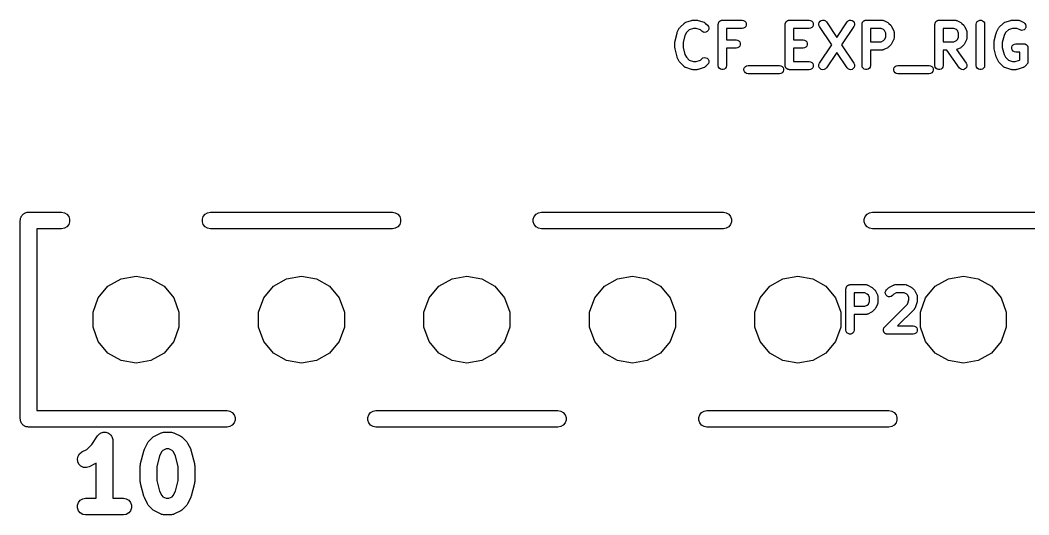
# Model space of a CAD drawing. Extents: x 128.6 to 150.7, y -110.4 to -83.5.
# Drawn here: x 128.6 to 140.79, y -110.36 to -104.38 of the extents above; entities that cross this region are included whole.
import ezdxf

# ---------------------------------------------------------------- set-up
doc = ezdxf.new("R2010")
doc.units = 0
doc.header["$MEASUREMENT"] = 0
doc.layers.add('BLACK', color=7, linetype='CONTINUOUS')

msp = doc.modelspace()

# ---------------------------------------------------------------- linework, layer by layer
at = {"layer": 'Black'}
for p, q in [((136.544, -104.524), (136.568, -104.476)), ((136.568, -104.476), (136.573, -104.47)), ((136.573, -104.47), (136.578, -104.463)), ((136.578, -104.463), (136.625, -104.416)), ((136.625, -104.416), (136.628, -104.414)), ((136.628, -104.414), (136.629, -104.412)), ((136.629, -104.412), (136.635, -104.409)), ((136.635, -104.409), (136.639, -104.406)), ((136.639, -104.406), (136.642, -104.405)), ((136.642, -104.405), (136.645, -104.403)), ((136.645, -104.403), (136.716, -104.38)), ((136.74, -104.477), (136.688, -104.495)), ((136.716, -104.38), (136.724, -104.379)), ((136.724, -104.379), (136.732, -104.377)), ((136.732, -104.377), (136.78, -104.377)), ((136.771, -104.477), (136.74, -104.477)), ((136.824, -104.495), (136.771, -104.477)), ((136.78, -104.377), (136.787, -104.379)), ((136.787, -104.379), (136.795, -104.38)), ((136.795, -104.38), (136.867, -104.403)), ((136.867, -104.403), (136.869, -104.405)), ((136.869, -104.405), (136.872, -104.406)), ((136.872, -104.406), (136.877, -104.409)), ((136.877, -104.409), (136.882, -104.412)), ((136.882, -104.412), (136.884, -104.414)), ((136.884, -104.414), (136.886, -104.416)), ((136.886, -104.416), (136.91, -104.439)), ((136.91, -104.439), (136.92, -104.454)), ((136.92, -104.454), (136.925, -104.47)), ((136.925, -104.47), (136.923, -104.488)), ((137.039, -104.427), (137.04, -104.423)), ((137.039, -104.927), (137.039, -104.427)), ((137.04, -104.418), (137.041, -104.414)), ((137.04, -104.423), (137.04, -104.418)), ((137.041, -104.414), (137.042, -104.41)), ((137.042, -104.41), (137.044, -104.406)), ((137.044, -104.406), (137.046, -104.402)), ((137.046, -104.402), (137.049, -104.399)), ((137.049, -104.399), (137.051, -104.395)), ((137.051, -104.395), (137.054, -104.392)), ((137.054, -104.392), (137.057, -104.389)), ((137.057, -104.389), (137.061, -104.387)), ((137.061, -104.387), (137.064, -104.384)), ((137.064, -104.384), (137.068, -104.382)), ((137.068, -104.382), (137.072, -104.38)), ((137.072, -104.38), (137.076, -104.379)), ((137.076, -104.379), (137.08, -104.378)), ((137.08, -104.378), (137.085, -104.378)), ((137.085, -104.378), (137.089, -104.377)), ((137.089, -104.377), (137.327, -104.377)), ((137.327, -104.477), (137.139, -104.477)), ((137.139, -104.477), (137.139, -104.615)), ((137.327, -104.377), (137.344, -104.38)), ((137.344, -104.474), (137.327, -104.477)), ((137.344, -104.38), (137.359, -104.389)), ((137.359, -104.465), (137.344, -104.474)), ((137.359, -104.389), (137.37, -104.402)), ((137.37, -104.452), (137.359, -104.465)), ((137.37, -104.402), (137.376, -104.418)), ((137.376, -104.436), (137.37, -104.452)), ((137.376, -104.418), (137.376, -104.436)), ((137.849, -104.418), (137.851, -104.414)), ((137.849, -104.423), (137.849, -104.418)), ((137.849, -104.427), (137.849, -104.423)), ((137.849, -104.927), (137.849, -104.427)), ((137.851, -104.414), (137.852, -104.41)), ((137.852, -104.41), (137.854, -104.406)), ((137.854, -104.406), (137.855, -104.402)), ((137.855, -104.402), (137.858, -104.399)), ((137.858, -104.399), (137.86, -104.395)), ((137.86, -104.395), (137.864, -104.392)), ((137.864, -104.392), (137.866, -104.389)), ((137.866, -104.389), (137.87, -104.387)), ((137.87, -104.387), (137.874, -104.384)), ((137.874, -104.384), (137.878, -104.382)), ((137.878, -104.382), (137.882, -104.38)), ((137.882, -104.38), (137.886, -104.379)), ((137.886, -104.379), (137.89, -104.378)), ((137.89, -104.378), (137.894, -104.378)), ((137.894, -104.378), (137.899, -104.377)), ((137.899, -104.377), (138.137, -104.377)), ((138.137, -104.477), (137.949, -104.477)), ((137.949, -104.477), (137.949, -104.615)), ((138.137, -104.377), (138.154, -104.38)), ((138.154, -104.474), (138.137, -104.477)), ((138.154, -104.38), (138.169, -104.389)), ((138.169, -104.465), (138.154, -104.474)), ((138.169, -104.389), (138.18, -104.402)), ((138.18, -104.452), (138.169, -104.465)), ((138.18, -104.402), (138.186, -104.418)), ((138.186, -104.436), (138.18, -104.452)), ((138.186, -104.418), (138.186, -104.436)), ((138.254, -104.422), (138.259, -104.405)), ((138.255, -104.439), (138.254, -104.422)), ((138.262, -104.455), (138.255, -104.439)), ((138.259, -104.405), (138.269, -104.391)), ((138.41, -104.677), (138.262, -104.455)), ((138.269, -104.391), (138.283, -104.381)), ((138.283, -104.381), (138.3, -104.377)), ((138.3, -104.377), (138.317, -104.379)), ((138.317, -104.379), (138.333, -104.387)), ((138.333, -104.387), (138.345, -104.399)), ((138.345, -104.399), (138.47, -104.587)), ((138.47, -104.587), (138.595, -104.399)), ((138.678, -104.455), (138.53, -104.677)), ((138.595, -104.399), (138.607, -104.387)), ((138.607, -104.387), (138.623, -104.379)), ((138.623, -104.379), (138.64, -104.377)), ((138.64, -104.377), (138.657, -104.381)), ((138.657, -104.381), (138.671, -104.391)), ((138.671, -104.391), (138.682, -104.405)), ((138.685, -104.439), (138.678, -104.455)), ((138.682, -104.405), (138.686, -104.422)), ((138.686, -104.422), (138.685, -104.439)), ((138.777, -104.427), (138.778, -104.423)), ((138.777, -104.927), (138.777, -104.427)), ((138.778, -104.418), (138.779, -104.414)), ((138.778, -104.423), (138.778, -104.418)), ((138.779, -104.414), (138.78, -104.41)), ((138.78, -104.41), (138.782, -104.406)), ((138.782, -104.406), (138.784, -104.402)), ((138.784, -104.402), (138.787, -104.399)), ((138.787, -104.399), (138.789, -104.395)), ((138.789, -104.395), (138.792, -104.392)), ((138.792, -104.392), (138.795, -104.389)), ((138.795, -104.389), (138.799, -104.387)), ((138.799, -104.387), (138.802, -104.384)), ((138.802, -104.384), (138.806, -104.382)), ((138.806, -104.382), (138.81, -104.38)), ((138.81, -104.38), (138.814, -104.379)), ((138.814, -104.379), (138.819, -104.378)), ((138.819, -104.378), (138.823, -104.378)), ((138.823, -104.378), (138.827, -104.377)), ((138.827, -104.377), (139.018, -104.377)), ((138.877, -104.477), (138.877, -104.639)), ((139.006, -104.477), (138.877, -104.477)), ((139.036, -104.492), (139.006, -104.477)), ((139.018, -104.377), (139.021, -104.378)), ((139.021, -104.378), (139.023, -104.377)), ((139.023, -104.377), (139.029, -104.379)), ((139.029, -104.379), (139.035, -104.38)), ((139.035, -104.38), (139.037, -104.382)), ((139.037, -104.382), (139.04, -104.382)), ((139.04, -104.382), (139.088, -104.406)), ((139.088, -104.406), (139.094, -104.411)), ((139.094, -104.411), (139.101, -104.416)), ((139.101, -104.416), (139.124, -104.439)), ((139.124, -104.439), (139.129, -104.446)), ((139.129, -104.446), (139.134, -104.452)), ((139.134, -104.452), (139.158, -104.5)), ((139.658, -104.427), (139.659, -104.423)), ((139.658, -104.927), (139.658, -104.427)), ((139.659, -104.418), (139.66, -104.414)), ((139.659, -104.423), (139.659, -104.418)), ((139.66, -104.414), (139.661, -104.41)), ((139.661, -104.41), (139.663, -104.406)), ((139.663, -104.406), (139.665, -104.402)), ((139.665, -104.402), (139.668, -104.399)), ((139.668, -104.399), (139.67, -104.395)), ((139.67, -104.395), (139.673, -104.392)), ((139.673, -104.392), (139.676, -104.389)), ((139.676, -104.389), (139.68, -104.387)), ((139.68, -104.387), (139.683, -104.384)), ((139.683, -104.384), (139.687, -104.382)), ((139.687, -104.382), (139.691, -104.38)), ((139.691, -104.38), (139.695, -104.379)), ((139.695, -104.379), (139.699, -104.378)), ((139.699, -104.378), (139.704, -104.378)), ((139.704, -104.378), (139.708, -104.377)), ((139.708, -104.377), (139.899, -104.377)), ((139.758, -104.477), (139.758, -104.639)), ((139.887, -104.477), (139.758, -104.477)), ((139.917, -104.492), (139.887, -104.477)), ((139.899, -104.377), (139.901, -104.378)), ((139.901, -104.378), (139.904, -104.377)), ((139.904, -104.377), (139.91, -104.379)), ((139.91, -104.379), (139.916, -104.38)), ((139.916, -104.38), (139.918, -104.382)), ((139.918, -104.382), (139.921, -104.382)), ((139.921, -104.382), (139.969, -104.406)), ((139.969, -104.406), (139.975, -104.411)), ((139.975, -104.411), (139.982, -104.416)), ((139.982, -104.416), (140.005, -104.439)), ((140.005, -104.439), (140.01, -104.446)), ((140.01, -104.446), (140.015, -104.452)), ((140.015, -104.452), (140.039, -104.5)), ((140.158, -104.427), (140.161, -104.41)), ((140.158, -104.927), (140.158, -104.427)), ((140.161, -104.41), (140.17, -104.395)), ((140.17, -104.395), (140.183, -104.384)), ((140.183, -104.384), (140.199, -104.378)), ((140.199, -104.378), (140.217, -104.378)), ((140.217, -104.378), (140.233, -104.384)), ((140.233, -104.384), (140.246, -104.395)), ((140.246, -104.395), (140.255, -104.41)), ((140.255, -104.41), (140.258, -104.427)), ((140.258, -104.427), (140.258, -104.927)), ((140.402, -104.524), (140.425, -104.476)), ((140.425, -104.476), (140.43, -104.47)), ((140.43, -104.47), (140.435, -104.463)), ((140.435, -104.463), (140.482, -104.416)), ((140.482, -104.416), (140.485, -104.414)), ((140.485, -104.414), (140.487, -104.412)), ((140.487, -104.412), (140.492, -104.409)), ((140.492, -104.409), (140.497, -104.406)), ((140.497, -104.406), (140.499, -104.405)), ((140.499, -104.405), (140.502, -104.403)), ((140.502, -104.403), (140.573, -104.38)), ((140.597, -104.477), (140.545, -104.495)), ((140.573, -104.38), (140.581, -104.379)), ((140.581, -104.379), (140.589, -104.377)), ((140.589, -104.377), (140.661, -104.377)), ((140.649, -104.477), (140.597, -104.477)), ((140.686, -104.496), (140.649, -104.477)), ((140.661, -104.377), (140.663, -104.378)), ((140.663, -104.378), (140.666, -104.377)), ((140.666, -104.377), (140.672, -104.379)), ((140.672, -104.379), (140.678, -104.38)), ((140.678, -104.38), (140.68, -104.382)), ((140.68, -104.382), (140.683, -104.382)), ((140.683, -104.382), (140.731, -104.406)), ((140.731, -104.406), (140.744, -104.417)), ((140.748, -104.481), (140.736, -104.493)), ((140.744, -104.417), (140.754, -104.431)), ((140.756, -104.465), (140.748, -104.481)), ((140.754, -104.431), (140.758, -104.448)), ((140.758, -104.448), (140.756, -104.465)), ((136.517, -104.629), (136.541, -104.534)), ((136.541, -104.534), (136.543, -104.529)), ((136.543, -104.529), (136.544, -104.524)), ((136.636, -104.564), (136.615, -104.648)), ((136.654, -104.528), (136.636, -104.564)), ((136.688, -104.495), (136.654, -104.528)), ((136.839, -104.51), (136.824, -104.495)), ((136.854, -104.52), (136.839, -104.51)), ((136.87, -104.525), (136.854, -104.52)), ((136.888, -104.523), (136.87, -104.525)), ((136.903, -104.516), (136.888, -104.523)), ((136.916, -104.503), (136.903, -104.516)), ((136.923, -104.488), (136.916, -104.503)), ((139.048, -104.504), (139.036, -104.492)), ((139.063, -104.534), (139.048, -104.504)), ((139.048, -104.612), (139.063, -104.582)), ((139.063, -104.582), (139.063, -104.534)), ((139.158, -104.5), (139.158, -104.503)), ((139.158, -104.503), (139.16, -104.505)), ((139.16, -104.505), (139.161, -104.511)), ((139.161, -104.511), (139.163, -104.517)), ((139.163, -104.599), (139.161, -104.605)), ((139.163, -104.517), (139.162, -104.52)), ((139.162, -104.52), (139.163, -104.522)), ((139.163, -104.594), (139.162, -104.597)), ((139.162, -104.597), (139.163, -104.599)), ((139.163, -104.522), (139.163, -104.594)), ((139.929, -104.504), (139.917, -104.492)), ((139.944, -104.534), (139.929, -104.504)), ((139.929, -104.612), (139.944, -104.582)), ((139.944, -104.582), (139.944, -104.534)), ((140.039, -104.5), (140.039, -104.503)), ((140.039, -104.503), (140.041, -104.505)), ((140.041, -104.505), (140.042, -104.511)), ((140.042, -104.511), (140.044, -104.517)), ((140.044, -104.599), (140.042, -104.605)), ((140.044, -104.517), (140.043, -104.52)), ((140.043, -104.52), (140.044, -104.522)), ((140.044, -104.594), (140.043, -104.597)), ((140.043, -104.597), (140.044, -104.599)), ((140.044, -104.522), (140.044, -104.594)), ((140.374, -104.629), (140.398, -104.534)), ((140.398, -104.534), (140.4, -104.529)), ((140.4, -104.529), (140.402, -104.524)), ((140.493, -104.564), (140.472, -104.648)), ((140.511, -104.528), (140.493, -104.564)), ((140.545, -104.495), (140.511, -104.528)), ((140.702, -104.501), (140.686, -104.496)), ((140.72, -104.5), (140.702, -104.501)), ((140.736, -104.493), (140.72, -104.5)), ((136.515, -104.641), (136.516, -104.635)), ((136.515, -104.713), (136.515, -104.641)), ((136.516, -104.719), (136.515, -104.713)), ((136.516, -104.635), (136.517, -104.629)), ((136.517, -104.725), (136.516, -104.719)), ((136.615, -104.648), (136.615, -104.707)), ((136.615, -104.707), (136.636, -104.791)), ((137.139, -104.615), (137.256, -104.615)), ((137.256, -104.715), (137.139, -104.715)), ((137.139, -104.715), (137.139, -104.927)), ((137.256, -104.615), (137.273, -104.618)), ((137.273, -104.712), (137.256, -104.715)), ((137.273, -104.618), (137.288, -104.627)), ((137.288, -104.704), (137.273, -104.712)), ((137.288, -104.627), (137.299, -104.64)), ((137.299, -104.69), (137.288, -104.704)), ((137.299, -104.64), (137.305, -104.657)), ((137.305, -104.674), (137.299, -104.69)), ((137.305, -104.657), (137.305, -104.674)), ((137.949, -104.615), (138.065, -104.615)), ((138.065, -104.715), (137.949, -104.715)), ((137.949, -104.715), (137.949, -104.877)), ((138.065, -104.615), (138.082, -104.618)), ((138.082, -104.712), (138.065, -104.715)), ((138.082, -104.618), (138.097, -104.627)), ((138.097, -104.704), (138.082, -104.712)), ((138.097, -104.627), (138.109, -104.64)), ((138.109, -104.69), (138.097, -104.704)), ((138.109, -104.64), (138.115, -104.657)), ((138.115, -104.674), (138.109, -104.69)), ((138.115, -104.657), (138.115, -104.674)), ((138.262, -104.899), (138.41, -104.677)), ((138.53, -104.677), (138.678, -104.899)), ((138.877, -104.639), (139.006, -104.639)), ((139.006, -104.639), (139.036, -104.624)), ((139.036, -104.624), (139.048, -104.612)), ((139.088, -104.71), (139.04, -104.734)), ((139.094, -104.705), (139.088, -104.71)), ((139.101, -104.701), (139.094, -104.705)), ((139.124, -104.677), (139.101, -104.701)), ((139.129, -104.67), (139.124, -104.677)), ((139.134, -104.664), (139.129, -104.67)), ((139.158, -104.616), (139.134, -104.664)), ((139.16, -104.611), (139.158, -104.613)), ((139.158, -104.613), (139.158, -104.616)), ((139.161, -104.605), (139.16, -104.611)), ((139.758, -104.639), (139.887, -104.639)), ((139.887, -104.639), (139.917, -104.624)), ((139.917, -104.624), (139.929, -104.612)), ((139.969, -104.71), (139.921, -104.734)), ((139.975, -104.705), (139.969, -104.71)), ((139.982, -104.701), (139.975, -104.705)), ((140.005, -104.677), (139.982, -104.701)), ((140.01, -104.67), (140.005, -104.677)), ((140.015, -104.664), (140.01, -104.67)), ((140.039, -104.616), (140.015, -104.664)), ((140.041, -104.611), (140.039, -104.613)), ((140.039, -104.613), (140.039, -104.616)), ((140.042, -104.605), (140.041, -104.611)), ((140.372, -104.641), (140.373, -104.635)), ((140.372, -104.713), (140.372, -104.641)), ((140.373, -104.719), (140.372, -104.713)), ((140.373, -104.635), (140.374, -104.629)), ((140.374, -104.725), (140.373, -104.719)), ((140.472, -104.648), (140.472, -104.707)), ((140.472, -104.707), (140.493, -104.791)), ((140.587, -104.704), (140.593, -104.688)), ((140.587, -104.722), (140.587, -104.704)), ((140.593, -104.738), (140.587, -104.722)), ((140.593, -104.688), (140.605, -104.675)), ((140.605, -104.675), (140.62, -104.666)), ((140.62, -104.666), (140.637, -104.663)), ((140.637, -104.663), (140.732, -104.663)), ((140.732, -104.663), (140.736, -104.664)), ((140.736, -104.664), (140.741, -104.664)), ((140.741, -104.664), (140.745, -104.665)), ((140.745, -104.665), (140.749, -104.666)), ((140.749, -104.666), (140.753, -104.668)), ((140.753, -104.668), (140.757, -104.67)), ((140.757, -104.67), (140.76, -104.672)), ((140.76, -104.672), (140.764, -104.675)), ((140.764, -104.675), (140.767, -104.678)), ((140.767, -104.678), (140.77, -104.681)), ((140.77, -104.681), (140.772, -104.684)), ((140.772, -104.684), (140.775, -104.688)), ((140.775, -104.688), (140.777, -104.692)), ((140.777, -104.692), (140.779, -104.696)), ((140.779, -104.696), (140.78, -104.7)), ((140.78, -104.7), (140.781, -104.704)), ((140.781, -104.704), (140.781, -104.709)), ((140.781, -104.709), (140.782, -104.713)), ((140.782, -104.713), (140.782, -104.879)), ((136.541, -104.82), (136.517, -104.725)), ((136.543, -104.825), (136.541, -104.82)), ((136.544, -104.83), (136.543, -104.825)), ((136.568, -104.878), (136.544, -104.83)), ((136.636, -104.791), (136.654, -104.826)), ((136.654, -104.826), (136.688, -104.86)), ((136.824, -104.86), (136.839, -104.844)), ((136.839, -104.844), (136.854, -104.834)), ((136.854, -104.834), (136.87, -104.83)), ((136.87, -104.83), (136.888, -104.831)), ((136.888, -104.831), (136.903, -104.839)), ((136.903, -104.839), (136.916, -104.851)), ((138.47, -104.767), (138.345, -104.955)), ((138.595, -104.955), (138.47, -104.767)), ((139.018, -104.739), (138.877, -104.739)), ((138.877, -104.739), (138.877, -104.927)), ((139.021, -104.739), (139.018, -104.739)), ((139.023, -104.739), (139.021, -104.739)), ((139.029, -104.737), (139.023, -104.739)), ((139.035, -104.736), (139.029, -104.737)), ((139.037, -104.735), (139.035, -104.736)), ((139.04, -104.734), (139.037, -104.735)), ((139.801, -104.739), (139.758, -104.739)), ((139.758, -104.739), (139.758, -104.927)), ((139.953, -104.956), (139.801, -104.739)), ((139.921, -104.734), (139.92, -104.734)), ((139.92, -104.734), (140.035, -104.898)), ((140.398, -104.82), (140.374, -104.725)), ((140.4, -104.825), (140.398, -104.82)), ((140.402, -104.83), (140.4, -104.825)), ((140.425, -104.878), (140.402, -104.83)), ((140.493, -104.791), (140.511, -104.826)), ((140.511, -104.826), (140.545, -104.86)), ((140.605, -104.751), (140.593, -104.738)), ((140.62, -104.76), (140.605, -104.751)), ((140.637, -104.763), (140.62, -104.76)), ((140.682, -104.763), (140.637, -104.763)), ((140.682, -104.859), (140.682, -104.763)), ((136.573, -104.884), (136.568, -104.878)), ((136.578, -104.891), (136.573, -104.884)), ((136.625, -104.939), (136.578, -104.891)), ((136.628, -104.94), (136.625, -104.939)), ((136.629, -104.942), (136.628, -104.94)), ((136.635, -104.945), (136.629, -104.942)), ((136.639, -104.949), (136.635, -104.945)), ((136.642, -104.949), (136.639, -104.949)), ((136.645, -104.951), (136.642, -104.949)), ((136.716, -104.975), (136.645, -104.951)), ((136.688, -104.86), (136.74, -104.877)), ((136.74, -104.877), (136.771, -104.877)), ((136.771, -104.877), (136.824, -104.86)), ((136.867, -104.951), (136.795, -104.975)), ((136.869, -104.949), (136.867, -104.951)), ((136.872, -104.949), (136.869, -104.949)), ((136.877, -104.945), (136.872, -104.949)), ((136.882, -104.942), (136.877, -104.945)), ((136.884, -104.94), (136.882, -104.942)), ((136.886, -104.939), (136.884, -104.94)), ((136.91, -104.915), (136.886, -104.939)), ((136.92, -104.901), (136.91, -104.915)), ((136.916, -104.851), (136.923, -104.867)), ((136.925, -104.884), (136.92, -104.901)), ((136.923, -104.867), (136.925, -104.884)), ((137.042, -104.944), (137.039, -104.927)), ((137.051, -104.959), (137.042, -104.944)), ((137.064, -104.97), (137.051, -104.959)), ((137.127, -104.959), (137.114, -104.97)), ((137.136, -104.944), (137.127, -104.959)), ((137.139, -104.927), (137.136, -104.944)), ((137.349, -104.966), (137.355, -104.95)), ((137.349, -104.983), (137.349, -104.966)), ((137.355, -104.95), (137.366, -104.936)), ((137.366, -104.936), (137.382, -104.928)), ((137.382, -104.928), (137.399, -104.925)), ((137.399, -104.925), (137.78, -104.925)), ((137.78, -104.925), (137.797, -104.928)), ((137.797, -104.928), (137.812, -104.936)), ((137.812, -104.936), (137.823, -104.95)), ((137.823, -104.95), (137.829, -104.966)), ((137.829, -104.966), (137.829, -104.983)), ((137.849, -104.931), (137.849, -104.927)), ((137.849, -104.936), (137.849, -104.931)), ((137.851, -104.94), (137.849, -104.936)), ((137.852, -104.944), (137.851, -104.94)), ((137.854, -104.948), (137.852, -104.944)), ((137.855, -104.952), (137.854, -104.948)), ((137.858, -104.955), (137.855, -104.952)), ((137.86, -104.959), (137.858, -104.955)), ((137.864, -104.962), (137.86, -104.959)), ((137.866, -104.965), (137.864, -104.962)), ((137.87, -104.968), (137.866, -104.965)), ((137.874, -104.97), (137.87, -104.968)), ((137.949, -104.877), (138.137, -104.877)), ((138.137, -104.877), (138.154, -104.88)), ((138.154, -104.88), (138.169, -104.889)), ((138.169, -104.965), (138.154, -104.974)), ((138.169, -104.889), (138.18, -104.902)), ((138.18, -104.952), (138.169, -104.965)), ((138.18, -104.902), (138.186, -104.918)), ((138.186, -104.936), (138.18, -104.952)), ((138.186, -104.918), (138.186, -104.936)), ((138.254, -104.933), (138.255, -104.915)), ((138.259, -104.949), (138.254, -104.933)), ((138.255, -104.915), (138.262, -104.899)), ((138.269, -104.963), (138.259, -104.949)), ((138.283, -104.973), (138.269, -104.963)), ((138.333, -104.967), (138.317, -104.975)), ((138.345, -104.955), (138.333, -104.967)), ((138.607, -104.967), (138.595, -104.955)), ((138.623, -104.975), (138.607, -104.967)), ((138.671, -104.963), (138.657, -104.973)), ((138.682, -104.949), (138.671, -104.963)), ((138.678, -104.899), (138.685, -104.915)), ((138.686, -104.933), (138.682, -104.949)), ((138.685, -104.915), (138.686, -104.933)), ((138.78, -104.944), (138.777, -104.927)), ((138.789, -104.959), (138.78, -104.944)), ((138.802, -104.97), (138.789, -104.959)), ((138.865, -104.959), (138.852, -104.97)), ((138.874, -104.944), (138.865, -104.959)), ((138.877, -104.927), (138.874, -104.944)), ((139.159, -104.966), (139.165, -104.95)), ((139.159, -104.983), (139.159, -104.966)), ((139.165, -104.95), (139.176, -104.936)), ((139.176, -104.936), (139.191, -104.928)), ((139.191, -104.928), (139.208, -104.925)), ((139.208, -104.925), (139.589, -104.925)), ((139.589, -104.925), (139.606, -104.928)), ((139.606, -104.928), (139.621, -104.936)), ((139.621, -104.936), (139.632, -104.95)), ((139.632, -104.95), (139.638, -104.966)), ((139.638, -104.966), (139.638, -104.983)), ((139.661, -104.944), (139.658, -104.927)), ((139.67, -104.959), (139.661, -104.944)), ((139.683, -104.97), (139.67, -104.959)), ((139.746, -104.959), (139.733, -104.97)), ((139.755, -104.944), (139.746, -104.959)), ((139.758, -104.927), (139.755, -104.944)), ((139.965, -104.968), (139.953, -104.956)), ((139.981, -104.975), (139.965, -104.968)), ((140.029, -104.962), (140.015, -104.972)), ((140.039, -104.948), (140.029, -104.962)), ((140.035, -104.898), (140.042, -104.914)), ((140.044, -104.931), (140.039, -104.948)), ((140.042, -104.914), (140.044, -104.931)), ((140.161, -104.944), (140.158, -104.927)), ((140.17, -104.959), (140.161, -104.944)), ((140.183, -104.97), (140.17, -104.959)), ((140.246, -104.959), (140.233, -104.97)), ((140.255, -104.944), (140.246, -104.959)), ((140.258, -104.927), (140.255, -104.944)), ((140.43, -104.884), (140.425, -104.878)), ((140.435, -104.891), (140.43, -104.884)), ((140.482, -104.939), (140.435, -104.891)), ((140.485, -104.94), (140.482, -104.939)), ((140.487, -104.942), (140.485, -104.94)), ((140.492, -104.945), (140.487, -104.942)), ((140.497, -104.949), (140.492, -104.945)), ((140.499, -104.949), (140.497, -104.949)), ((140.502, -104.951), (140.499, -104.949)), ((140.573, -104.975), (140.502, -104.951)), ((140.545, -104.86), (140.597, -104.877)), ((140.597, -104.877), (140.629, -104.877)), ((140.629, -104.877), (140.681, -104.86)), ((140.724, -104.951), (140.653, -104.975)), ((140.681, -104.86), (140.682, -104.859)), ((140.726, -104.949), (140.724, -104.951)), ((140.729, -104.949), (140.726, -104.949)), ((140.734, -104.945), (140.729, -104.949)), ((140.739, -104.942), (140.734, -104.945)), ((140.741, -104.94), (140.739, -104.942)), ((140.743, -104.939), (140.741, -104.94)), ((140.767, -104.915), (140.743, -104.939)), ((140.769, -104.913), (140.767, -104.915)), ((140.77, -104.912), (140.769, -104.913)), ((140.774, -104.906), (140.77, -104.912)), ((140.777, -104.901), (140.774, -104.906)), ((140.778, -104.898), (140.777, -104.901)), ((140.779, -104.897), (140.778, -104.898)), ((140.78, -104.89), (140.779, -104.897)), ((140.782, -104.884), (140.78, -104.89)), ((140.782, -104.879), (140.782, -104.882)), ((140.782, -104.882), (140.782, -104.884)), ((136.724, -104.976), (136.716, -104.975)), ((136.732, -104.977), (136.724, -104.976)), ((136.78, -104.977), (136.732, -104.977)), ((136.787, -104.976), (136.78, -104.977)), ((136.795, -104.975), (136.787, -104.976)), ((137.08, -104.976), (137.064, -104.97)), ((137.098, -104.976), (137.08, -104.976)), ((137.114, -104.97), (137.098, -104.976)), ((137.355, -105), (137.349, -104.983)), ((137.366, -105.013), (137.355, -105)), ((137.382, -105.022), (137.366, -105.013)), ((137.399, -105.025), (137.382, -105.022)), ((137.78, -105.025), (137.399, -105.025)), ((137.797, -105.022), (137.78, -105.025)), ((137.812, -105.013), (137.797, -105.022)), ((137.823, -105), (137.812, -105.013)), ((137.829, -104.983), (137.823, -105)), ((137.878, -104.972), (137.874, -104.97)), ((137.882, -104.974), (137.878, -104.972)), ((137.886, -104.975), (137.882, -104.974)), ((137.89, -104.976), (137.886, -104.975)), ((137.894, -104.976), (137.89, -104.976)), ((137.899, -104.977), (137.894, -104.976)), ((138.137, -104.977), (137.899, -104.977)), ((138.154, -104.974), (138.137, -104.977)), ((138.3, -104.977), (138.283, -104.973)), ((138.317, -104.975), (138.3, -104.977)), ((138.64, -104.977), (138.623, -104.975)), ((138.657, -104.973), (138.64, -104.977)), ((138.819, -104.976), (138.802, -104.97)), ((138.836, -104.976), (138.819, -104.976)), ((138.852, -104.97), (138.836, -104.976)), ((139.165, -105), (139.159, -104.983)), ((139.176, -105.013), (139.165, -105)), ((139.191, -105.022), (139.176, -105.013)), ((139.208, -105.025), (139.191, -105.022)), ((139.589, -105.025), (139.208, -105.025)), ((139.606, -105.022), (139.589, -105.025)), ((139.621, -105.013), (139.606, -105.022)), ((139.632, -105), (139.621, -105.013)), ((139.638, -104.983), (139.632, -105)), ((139.699, -104.976), (139.683, -104.97)), ((139.717, -104.976), (139.699, -104.976)), ((139.733, -104.97), (139.717, -104.976)), ((139.998, -104.977), (139.981, -104.975)), ((140.015, -104.972), (139.998, -104.977)), ((140.199, -104.976), (140.183, -104.97)), ((140.217, -104.976), (140.199, -104.976)), ((140.233, -104.97), (140.217, -104.976)), ((140.581, -104.976), (140.573, -104.975)), ((140.589, -104.977), (140.581, -104.976)), ((140.637, -104.977), (140.589, -104.977)), ((140.645, -104.976), (140.637, -104.977)), ((140.653, -104.975), (140.645, -104.976)), ((128.601, -106.801), (128.603, -106.792)), ((128.603, -106.784), (128.606, -106.775)), ((128.603, -106.792), (128.603, -106.784)), ((128.606, -106.775), (128.607, -106.767)), ((128.607, -106.767), (128.611, -106.759)), ((128.611, -106.759), (128.614, -106.751)), ((128.614, -106.751), (128.62, -106.744)), ((128.62, -106.744), (128.624, -106.737)), ((128.624, -106.737), (128.631, -106.731)), ((128.631, -106.731), (128.637, -106.724)), ((128.637, -106.724), (128.644, -106.72)), ((128.644, -106.72), (128.651, -106.714)), ((128.651, -106.714), (128.659, -106.711)), ((128.659, -106.711), (128.667, -106.707)), ((128.667, -106.707), (128.675, -106.705)), ((128.675, -106.705), (128.684, -106.702)), ((128.684, -106.702), (128.692, -106.702)), ((128.692, -106.702), (128.701, -106.701)), ((128.701, -106.701), (129.101, -106.701)), ((129.101, -106.701), (129.135, -106.707)), ((129.135, -106.707), (129.165, -106.724)), ((129.165, -106.724), (129.188, -106.751)), ((129.188, -106.751), (129.199, -106.784)), ((129.199, -106.784), (129.199, -106.818)), ((130.803, -106.784), (130.814, -106.751)), ((130.803, -106.818), (130.803, -106.784)), ((130.814, -106.751), (130.837, -106.724)), ((130.837, -106.724), (130.867, -106.707)), ((130.867, -106.707), (130.901, -106.701)), ((130.901, -106.701), (133.101, -106.701)), ((133.101, -106.701), (133.135, -106.707)), ((133.135, -106.707), (133.165, -106.724)), ((133.165, -106.724), (133.188, -106.751)), ((133.188, -106.751), (133.199, -106.784)), ((133.199, -106.784), (133.199, -106.818)), ((134.803, -106.784), (134.814, -106.751)), ((134.803, -106.818), (134.803, -106.784)), ((134.814, -106.751), (134.837, -106.724)), ((134.837, -106.724), (134.867, -106.707)), ((134.867, -106.707), (134.901, -106.701)), ((134.901, -106.701), (137.101, -106.701)), ((137.101, -106.701), (137.135, -106.707)), ((137.135, -106.707), (137.165, -106.724)), ((137.165, -106.724), (137.188, -106.751)), ((137.188, -106.751), (137.199, -106.784)), ((137.199, -106.784), (137.199, -106.818)), ((138.803, -106.784), (138.814, -106.751)), ((138.803, -106.818), (138.803, -106.784)), ((138.814, -106.751), (138.837, -106.724)), ((138.837, -106.724), (138.867, -106.707)), ((138.867, -106.707), (138.901, -106.701)), ((138.901, -106.701), (140.901, -106.701)), ((128.601, -109.201), (128.601, -106.801)), ((129.101, -106.901), (128.801, -106.901)), ((128.801, -106.901), (128.801, -109.101)), ((129.135, -106.895), (129.101, -106.901)), ((129.165, -106.878), (129.135, -106.895)), ((129.188, -106.851), (129.165, -106.878)), ((129.199, -106.818), (129.188, -106.851)), ((130.814, -106.851), (130.803, -106.818)), ((130.837, -106.878), (130.814, -106.851)), ((130.867, -106.895), (130.837, -106.878)), ((130.901, -106.901), (130.867, -106.895)), ((133.101, -106.901), (130.901, -106.901)), ((133.135, -106.895), (133.101, -106.901)), ((133.165, -106.878), (133.135, -106.895)), ((133.188, -106.851), (133.165, -106.878)), ((133.199, -106.818), (133.188, -106.851)), ((134.814, -106.851), (134.803, -106.818)), ((134.837, -106.878), (134.814, -106.851)), ((134.867, -106.895), (134.837, -106.878)), ((134.901, -106.901), (134.867, -106.895)), ((137.101, -106.901), (134.901, -106.901)), ((137.135, -106.895), (137.101, -106.901)), ((137.165, -106.878), (137.135, -106.895)), ((137.188, -106.851), (137.165, -106.878)), ((137.199, -106.818), (137.188, -106.851)), ((138.814, -106.851), (138.803, -106.818)), ((138.837, -106.878), (138.814, -106.851)), ((138.867, -106.895), (138.837, -106.878)), ((138.901, -106.901), (138.867, -106.895)), ((140.901, -106.901), (138.901, -106.901)), ((129.662, -107.597), (129.821, -107.506)), ((129.821, -107.506), (130.001, -107.474)), ((130.001, -107.474), (130.181, -107.506)), ((130.181, -107.506), (130.34, -107.597)), ((131.662, -107.597), (131.821, -107.506)), ((131.821, -107.506), (132.001, -107.474)), ((132.001, -107.474), (132.181, -107.506)), ((132.181, -107.506), (132.34, -107.597)), ((133.662, -107.597), (133.821, -107.506)), ((133.821, -107.506), (134.001, -107.474)), ((134.001, -107.474), (134.181, -107.506)), ((134.181, -107.506), (134.34, -107.597)), ((135.662, -107.597), (135.821, -107.506)), ((135.821, -107.506), (136.001, -107.474)), ((136.001, -107.474), (136.181, -107.506)), ((136.181, -107.506), (136.34, -107.597)), ((137.662, -107.597), (137.821, -107.506)), ((137.821, -107.506), (138.001, -107.474)), ((138.001, -107.474), (138.181, -107.506)), ((138.181, -107.506), (138.34, -107.597)), ((139.662, -107.597), (139.821, -107.506)), ((139.821, -107.506), (140.001, -107.474)), ((140.001, -107.474), (140.181, -107.506)), ((140.181, -107.506), (140.34, -107.597)), ((129.545, -107.737), (129.662, -107.597)), ((130.34, -107.597), (130.457, -107.737)), ((131.545, -107.737), (131.662, -107.597)), ((132.34, -107.597), (132.457, -107.737)), ((133.545, -107.737), (133.662, -107.597)), ((134.34, -107.597), (134.457, -107.737)), ((135.545, -107.737), (135.662, -107.597)), ((136.34, -107.597), (136.457, -107.737)), ((137.545, -107.737), (137.662, -107.597)), ((138.34, -107.597), (138.457, -107.737)), ((138.582, -107.627), (138.583, -107.623)), ((138.582, -108.127), (138.582, -107.627)), ((138.583, -107.618), (138.584, -107.614)), ((138.583, -107.623), (138.583, -107.618)), ((138.584, -107.614), (138.585, -107.61)), ((138.585, -107.61), (138.587, -107.606)), ((138.587, -107.606), (138.589, -107.602)), ((138.589, -107.602), (138.591, -107.599)), ((138.591, -107.599), (138.594, -107.595)), ((138.594, -107.595), (138.597, -107.592)), ((138.597, -107.592), (138.6, -107.589)), ((138.6, -107.589), (138.604, -107.587)), ((138.604, -107.587), (138.607, -107.584)), ((138.607, -107.584), (138.611, -107.582)), ((138.611, -107.582), (138.615, -107.58)), ((138.615, -107.58), (138.619, -107.579)), ((138.619, -107.579), (138.623, -107.578)), ((138.623, -107.578), (138.628, -107.578)), ((138.628, -107.578), (138.632, -107.577)), ((138.632, -107.577), (138.822, -107.577)), ((138.822, -107.577), (138.825, -107.578)), ((138.825, -107.578), (138.828, -107.577)), ((138.828, -107.577), (138.834, -107.579)), ((138.834, -107.579), (138.84, -107.58)), ((138.84, -107.58), (138.842, -107.582)), ((138.842, -107.582), (138.845, -107.582)), ((138.845, -107.582), (138.892, -107.606)), ((138.892, -107.606), (138.899, -107.611)), ((138.899, -107.611), (138.905, -107.616)), ((138.905, -107.616), (138.929, -107.639)), ((138.929, -107.639), (138.934, -107.646)), ((138.934, -107.646), (138.939, -107.652)), ((139.063, -107.654), (139.073, -107.639)), ((139.073, -107.639), (139.097, -107.616)), ((139.097, -107.616), (139.103, -107.611)), ((139.103, -107.611), (139.11, -107.606)), ((139.11, -107.606), (139.157, -107.582)), ((139.157, -107.582), (139.16, -107.582)), ((139.16, -107.582), (139.162, -107.58)), ((139.162, -107.58), (139.168, -107.579)), ((139.168, -107.579), (139.174, -107.577)), ((139.174, -107.577), (139.177, -107.578)), ((139.177, -107.578), (139.18, -107.577)), ((139.18, -107.577), (139.299, -107.577)), ((139.299, -107.577), (139.301, -107.578)), ((139.301, -107.578), (139.304, -107.577)), ((139.304, -107.577), (139.31, -107.579)), ((139.31, -107.579), (139.316, -107.58)), ((139.316, -107.58), (139.318, -107.582)), ((139.318, -107.582), (139.321, -107.582)), ((139.321, -107.582), (139.369, -107.606)), ((139.369, -107.606), (139.375, -107.611)), ((139.375, -107.611), (139.382, -107.616)), ((139.382, -107.616), (139.405, -107.639)), ((139.405, -107.639), (139.41, -107.646)), ((139.41, -107.646), (139.415, -107.652)), ((139.545, -107.737), (139.662, -107.597)), ((140.34, -107.597), (140.457, -107.737)), ((129.482, -107.909), (129.545, -107.737)), ((130.457, -107.737), (130.52, -107.909)), ((131.482, -107.909), (131.545, -107.737)), ((132.457, -107.737), (132.52, -107.909)), ((133.482, -107.909), (133.545, -107.737)), ((134.457, -107.737), (134.52, -107.909)), ((135.482, -107.909), (135.545, -107.737)), ((136.457, -107.737), (136.52, -107.909)), ((137.482, -107.909), (137.545, -107.737)), ((138.457, -107.737), (138.52, -107.909)), ((138.682, -107.677), (138.682, -107.839)), ((138.811, -107.677), (138.682, -107.677)), ((138.84, -107.692), (138.811, -107.677)), ((138.853, -107.704), (138.84, -107.692)), ((138.868, -107.734), (138.853, -107.704)), ((138.868, -107.782), (138.868, -107.734)), ((138.939, -107.652), (138.962, -107.7)), ((138.962, -107.7), (138.963, -107.703)), ((138.963, -107.703), (138.965, -107.705)), ((138.965, -107.705), (138.966, -107.711)), ((138.966, -107.711), (138.967, -107.717)), ((138.967, -107.717), (138.967, -107.72)), ((138.967, -107.72), (138.968, -107.722)), ((138.968, -107.722), (138.968, -107.794)), ((139.058, -107.67), (139.063, -107.654)), ((139.06, -107.688), (139.058, -107.67)), ((139.067, -107.703), (139.06, -107.688)), ((139.079, -107.716), (139.067, -107.703)), ((139.095, -107.723), (139.079, -107.716)), ((139.113, -107.725), (139.095, -107.723)), ((139.129, -107.72), (139.113, -107.725)), ((139.143, -107.71), (139.129, -107.72)), ((139.162, -107.692), (139.143, -107.71)), ((139.191, -107.677), (139.162, -107.692)), ((139.287, -107.677), (139.191, -107.677)), ((139.317, -107.692), (139.287, -107.677)), ((139.329, -107.704), (139.317, -107.692)), ((139.326, -107.814), (139.344, -107.762)), ((139.344, -107.734), (139.329, -107.704)), ((139.344, -107.762), (139.344, -107.734)), ((139.415, -107.652), (139.439, -107.7)), ((139.439, -107.7), (139.439, -107.703)), ((139.439, -107.703), (139.441, -107.705)), ((139.441, -107.705), (139.442, -107.711)), ((139.442, -107.711), (139.444, -107.717)), ((139.444, -107.77), (139.442, -107.778)), ((139.444, -107.717), (139.443, -107.72)), ((139.443, -107.72), (139.444, -107.722)), ((139.444, -107.722), (139.444, -107.77)), ((139.482, -107.909), (139.545, -107.737)), ((140.457, -107.737), (140.52, -107.909)), ((138.682, -107.839), (138.811, -107.839)), ((138.811, -107.839), (138.84, -107.824)), ((138.84, -107.824), (138.853, -107.812)), ((138.853, -107.812), (138.868, -107.782)), ((138.929, -107.877), (138.905, -107.901)), ((138.934, -107.87), (138.929, -107.877)), ((138.939, -107.864), (138.934, -107.87)), ((138.962, -107.816), (138.939, -107.864)), ((138.963, -107.813), (138.962, -107.816)), ((138.965, -107.811), (138.963, -107.813)), ((138.966, -107.805), (138.965, -107.811)), ((138.967, -107.799), (138.966, -107.805)), ((138.968, -107.794), (138.967, -107.797)), ((138.967, -107.797), (138.967, -107.799)), ((139.049, -108.092), (139.326, -107.814)), ((139.405, -107.877), (139.205, -108.077)), ((139.407, -107.874), (139.405, -107.877)), ((139.409, -107.872), (139.407, -107.874)), ((139.412, -107.867), (139.409, -107.872)), ((139.415, -107.863), (139.412, -107.867)), ((139.416, -107.86), (139.415, -107.863)), ((139.417, -107.857), (139.416, -107.86)), ((139.441, -107.786), (139.417, -107.857)), ((139.442, -107.778), (139.441, -107.786)), ((129.482, -108.092), (129.482, -107.909)), ((130.52, -107.909), (130.52, -108.092)), ((131.482, -108.092), (131.482, -107.909)), ((132.52, -107.909), (132.52, -108.092)), ((133.482, -108.092), (133.482, -107.909)), ((134.52, -107.909), (134.52, -108.092)), ((135.482, -108.092), (135.482, -107.909)), ((136.52, -107.909), (136.52, -108.092)), ((137.482, -108.092), (137.482, -107.909)), ((138.52, -107.909), (138.52, -108.092)), ((138.822, -107.939), (138.682, -107.939)), ((138.682, -107.939), (138.682, -108.127)), ((138.825, -107.939), (138.822, -107.939)), ((138.828, -107.939), (138.825, -107.939)), ((138.834, -107.937), (138.828, -107.939)), ((138.84, -107.936), (138.834, -107.937)), ((138.842, -107.935), (138.84, -107.936)), ((138.845, -107.934), (138.842, -107.935)), ((138.892, -107.91), (138.845, -107.934)), ((138.899, -107.905), (138.892, -107.91)), ((138.905, -107.901), (138.899, -107.905)), ((139.482, -108.092), (139.482, -107.909)), ((140.52, -107.909), (140.52, -108.092)), ((129.545, -108.264), (129.482, -108.092)), ((130.52, -108.092), (130.457, -108.264)), ((131.545, -108.264), (131.482, -108.092)), ((132.52, -108.092), (132.457, -108.264)), ((133.545, -108.264), (133.482, -108.092)), ((134.52, -108.092), (134.457, -108.264)), ((135.545, -108.264), (135.482, -108.092)), ((136.52, -108.092), (136.457, -108.264)), ((137.545, -108.264), (137.482, -108.092)), ((138.52, -108.092), (138.457, -108.264)), ((138.585, -108.144), (138.582, -108.127)), ((138.682, -108.127), (138.679, -108.144)), ((139.035, -108.118), (139.037, -108.112)), ((139.035, -108.121), (139.035, -108.118)), ((139.035, -108.123), (139.035, -108.121)), ((139.035, -108.129), (139.035, -108.123)), ((139.035, -108.136), (139.035, -108.129)), ((139.036, -108.138), (139.035, -108.136)), ((139.036, -108.14), (139.036, -108.138)), ((139.037, -108.112), (139.039, -108.106)), ((139.039, -108.106), (139.04, -108.104)), ((139.04, -108.104), (139.041, -108.102)), ((139.041, -108.102), (139.045, -108.097)), ((139.045, -108.097), (139.049, -108.092)), ((139.205, -108.077), (139.394, -108.077)), ((139.394, -108.077), (139.411, -108.08)), ((139.411, -108.08), (139.426, -108.089)), ((139.426, -108.089), (139.437, -108.102)), ((139.437, -108.102), (139.443, -108.118)), ((139.443, -108.136), (139.437, -108.152)), ((139.443, -108.118), (139.443, -108.136)), ((139.545, -108.264), (139.482, -108.092)), ((140.52, -108.092), (140.457, -108.264)), ((138.594, -108.159), (138.585, -108.144)), ((138.607, -108.17), (138.594, -108.159)), ((138.623, -108.176), (138.607, -108.17)), ((138.641, -108.176), (138.623, -108.176)), ((138.657, -108.17), (138.641, -108.176)), ((138.67, -108.159), (138.657, -108.17)), ((138.679, -108.144), (138.67, -108.159)), ((139.039, -108.146), (139.036, -108.14)), ((139.041, -108.152), (139.039, -108.146)), ((139.042, -108.154), (139.041, -108.152)), ((139.043, -108.156), (139.042, -108.154)), ((139.048, -108.16), (139.043, -108.156)), ((139.052, -108.165), (139.048, -108.16)), ((139.054, -108.167), (139.052, -108.165)), ((139.056, -108.168), (139.054, -108.167)), ((139.062, -108.171), (139.056, -108.168)), ((139.067, -108.174), (139.062, -108.171)), ((139.069, -108.174), (139.067, -108.174)), ((139.071, -108.175), (139.069, -108.174)), ((139.078, -108.176), (139.071, -108.175)), ((139.084, -108.177), (139.078, -108.176)), ((139.394, -108.177), (139.084, -108.177)), ((139.411, -108.174), (139.394, -108.177)), ((139.426, -108.165), (139.411, -108.174)), ((139.437, -108.152), (139.426, -108.165)), ((129.662, -108.405), (129.545, -108.264)), ((130.457, -108.264), (130.34, -108.405)), ((131.662, -108.405), (131.545, -108.264)), ((132.457, -108.264), (132.34, -108.405)), ((133.662, -108.405), (133.545, -108.264)), ((134.457, -108.264), (134.34, -108.405)), ((135.662, -108.405), (135.545, -108.264)), ((136.457, -108.264), (136.34, -108.405)), ((137.662, -108.405), (137.545, -108.264)), ((138.457, -108.264), (138.34, -108.405)), ((139.662, -108.405), (139.545, -108.264)), ((140.457, -108.264), (140.34, -108.405)), ((129.821, -108.496), (129.662, -108.405)), ((130.001, -108.528), (129.821, -108.496)), ((130.181, -108.496), (130.001, -108.528)), ((130.34, -108.405), (130.181, -108.496)), ((131.821, -108.496), (131.662, -108.405)), ((132.001, -108.528), (131.821, -108.496)), ((132.181, -108.496), (132.001, -108.528)), ((132.34, -108.405), (132.181, -108.496)), ((133.821, -108.496), (133.662, -108.405)), ((134.001, -108.528), (133.821, -108.496)), ((134.181, -108.496), (134.001, -108.528)), ((134.34, -108.405), (134.181, -108.496)), ((135.821, -108.496), (135.662, -108.405)), ((136.001, -108.528), (135.821, -108.496)), ((136.181, -108.496), (136.001, -108.528)), ((136.34, -108.405), (136.181, -108.496)), ((137.821, -108.496), (137.662, -108.405)), ((138.001, -108.528), (137.821, -108.496)), ((138.181, -108.496), (138.001, -108.528)), ((138.34, -108.405), (138.181, -108.496)), ((139.821, -108.496), (139.662, -108.405)), ((140.001, -108.528), (139.821, -108.496)), ((140.181, -108.496), (140.001, -108.528)), ((140.34, -108.405), (140.181, -108.496)), ((128.801, -109.101), (131.101, -109.101)), ((131.101, -109.101), (131.135, -109.107)), ((131.135, -109.107), (131.165, -109.124)), ((132.837, -109.124), (132.867, -109.107)), ((132.867, -109.107), (132.901, -109.101)), ((132.901, -109.101), (135.101, -109.101)), ((135.101, -109.101), (135.135, -109.107)), ((135.135, -109.107), (135.165, -109.124)), ((136.837, -109.124), (136.867, -109.107)), ((136.867, -109.107), (136.901, -109.101)), ((136.901, -109.101), (139.101, -109.101)), ((139.101, -109.101), (139.135, -109.107)), ((139.135, -109.107), (139.165, -109.124)), ((128.603, -109.21), (128.601, -109.201)), ((128.603, -109.218), (128.603, -109.21)), ((128.606, -109.227), (128.603, -109.218)), ((128.607, -109.235), (128.606, -109.227)), ((128.611, -109.243), (128.607, -109.235)), ((131.165, -109.124), (131.188, -109.151)), ((131.188, -109.151), (131.199, -109.184)), ((131.199, -109.218), (131.188, -109.251)), ((131.199, -109.184), (131.199, -109.218)), ((132.803, -109.184), (132.814, -109.151)), ((132.803, -109.218), (132.803, -109.184)), ((132.814, -109.251), (132.803, -109.218)), ((132.814, -109.151), (132.837, -109.124)), ((135.165, -109.124), (135.188, -109.151)), ((135.188, -109.151), (135.199, -109.184)), ((135.199, -109.218), (135.188, -109.251)), ((135.199, -109.184), (135.199, -109.218)), ((136.803, -109.184), (136.814, -109.151)), ((136.803, -109.218), (136.803, -109.184)), ((136.814, -109.251), (136.803, -109.218)), ((136.814, -109.151), (136.837, -109.124)), ((139.165, -109.124), (139.188, -109.151)), ((139.188, -109.151), (139.199, -109.184)), ((139.199, -109.218), (139.188, -109.251)), ((139.199, -109.184), (139.199, -109.218)), ((128.614, -109.251), (128.611, -109.243)), ((128.62, -109.258), (128.614, -109.251)), ((128.624, -109.265), (128.62, -109.258)), ((128.631, -109.271), (128.624, -109.265)), ((128.637, -109.278), (128.631, -109.271)), ((128.644, -109.282), (128.637, -109.278)), ((128.651, -109.288), (128.644, -109.282)), ((128.659, -109.291), (128.651, -109.288)), ((128.667, -109.295), (128.659, -109.291)), ((128.675, -109.296), (128.667, -109.295)), ((128.684, -109.299), (128.675, -109.296)), ((128.692, -109.299), (128.684, -109.299)), ((128.701, -109.301), (128.692, -109.299)), ((131.101, -109.301), (128.701, -109.301)), ((131.135, -109.295), (131.101, -109.301)), ((131.165, -109.278), (131.135, -109.295)), ((131.188, -109.251), (131.165, -109.278)), ((132.837, -109.278), (132.814, -109.251)), ((132.867, -109.295), (132.837, -109.278)), ((132.901, -109.301), (132.867, -109.295)), ((135.101, -109.301), (132.901, -109.301)), ((135.135, -109.295), (135.101, -109.301)), ((135.165, -109.278), (135.135, -109.295)), ((135.188, -109.251), (135.165, -109.278)), ((136.837, -109.278), (136.814, -109.251)), ((136.867, -109.295), (136.837, -109.278)), ((136.901, -109.301), (136.867, -109.295)), ((139.101, -109.301), (136.901, -109.301)), ((139.135, -109.295), (139.101, -109.301)), ((139.165, -109.278), (139.135, -109.295)), ((139.188, -109.251), (139.165, -109.278)), ((129.466, -109.513), (129.537, -109.407)), ((129.537, -109.407), (129.541, -109.403)), ((129.541, -109.403), (129.543, -109.399)), ((129.543, -109.399), (129.553, -109.391)), ((129.553, -109.391), (129.561, -109.382)), ((129.561, -109.382), (129.566, -109.38)), ((129.566, -109.38), (129.57, -109.376)), ((129.57, -109.376), (129.581, -109.372)), ((129.581, -109.372), (129.592, -109.367)), ((129.592, -109.367), (129.597, -109.366)), ((129.597, -109.366), (129.603, -109.364)), ((129.603, -109.364), (129.615, -109.364)), ((129.615, -109.364), (129.626, -109.363)), ((129.626, -109.363), (129.632, -109.364)), ((129.632, -109.364), (129.637, -109.364)), ((129.637, -109.364), (129.649, -109.368)), ((129.649, -109.368), (129.66, -109.371)), ((129.66, -109.371), (129.665, -109.374)), ((129.665, -109.374), (129.67, -109.376)), ((129.67, -109.376), (129.679, -109.384)), ((129.679, -109.384), (129.689, -109.391)), ((129.689, -109.391), (129.692, -109.395)), ((129.692, -109.395), (129.697, -109.399)), ((129.697, -109.399), (129.703, -109.409)), ((129.703, -109.409), (129.71, -109.419)), ((129.71, -109.419), (129.711, -109.424)), ((129.711, -109.424), (129.714, -109.429)), ((129.714, -109.429), (129.716, -109.44)), ((129.716, -109.44), (129.719, -109.452)), ((129.719, -109.452), (129.719, -109.457)), ((129.719, -109.457), (129.72, -109.463)), ((129.72, -109.463), (129.72, -110.163)), ((130.15, -109.481), (130.159, -109.468)), ((130.159, -109.468), (130.197, -109.43)), ((130.197, -109.43), (130.21, -109.421)), ((130.21, -109.421), (130.223, -109.411)), ((130.223, -109.411), (130.299, -109.373)), ((130.299, -109.373), (130.305, -109.372)), ((130.305, -109.372), (130.31, -109.369)), ((130.31, -109.369), (130.321, -109.367)), ((130.321, -109.367), (130.332, -109.363)), ((130.332, -109.363), (130.338, -109.364)), ((130.338, -109.364), (130.344, -109.363)), ((130.344, -109.363), (130.42, -109.363)), ((130.42, -109.363), (130.426, -109.364)), ((130.426, -109.364), (130.431, -109.363)), ((130.431, -109.363), (130.443, -109.367)), ((130.443, -109.367), (130.454, -109.369)), ((130.454, -109.369), (130.459, -109.372)), ((130.459, -109.372), (130.465, -109.373)), ((130.465, -109.373), (130.541, -109.411)), ((130.541, -109.411), (130.554, -109.421)), ((130.554, -109.421), (130.567, -109.43)), ((130.567, -109.43), (130.605, -109.468)), ((130.605, -109.468), (130.614, -109.481)), ((129.347, -109.602), (129.408, -109.571)), ((129.408, -109.571), (129.466, -109.513)), ((130.056, -109.743), (130.094, -109.591)), ((130.094, -109.591), (130.099, -109.581)), ((130.099, -109.581), (130.102, -109.57)), ((130.102, -109.57), (130.14, -109.494)), ((130.14, -109.494), (130.15, -109.481)), ((130.312, -109.598), (130.286, -109.65)), ((130.327, -109.583), (130.312, -109.598)), ((130.367, -109.563), (130.327, -109.583)), ((130.396, -109.563), (130.367, -109.563)), ((130.437, -109.583), (130.396, -109.563)), ((130.452, -109.598), (130.437, -109.583)), ((130.478, -109.65), (130.452, -109.598)), ((130.614, -109.481), (130.624, -109.494)), ((130.624, -109.494), (130.662, -109.57)), ((130.662, -109.57), (130.665, -109.581)), ((130.665, -109.581), (130.669, -109.591)), ((130.669, -109.591), (130.708, -109.743)), ((129.292, -109.685), (129.3, -109.652)), ((129.296, -109.72), (129.292, -109.685)), ((129.311, -109.751), (129.296, -109.72)), ((129.3, -109.652), (129.319, -109.623)), ((129.319, -109.623), (129.347, -109.602)), ((130.286, -109.65), (130.253, -109.78)), ((130.511, -109.78), (130.478, -109.65)), ((129.336, -109.775), (129.311, -109.751)), ((129.368, -109.789), (129.336, -109.775)), ((129.403, -109.791), (129.368, -109.789)), ((129.436, -109.781), (129.403, -109.791)), ((129.512, -109.743), (129.436, -109.781)), ((129.52, -109.737), (129.512, -109.743)), ((129.52, -110.163), (129.52, -109.737)), ((130.053, -109.768), (130.056, -109.756)), ((130.053, -109.958), (130.053, -109.768)), ((130.056, -109.756), (130.056, -109.743)), ((130.253, -109.78), (130.253, -109.946)), ((130.511, -109.946), (130.511, -109.78)), ((130.708, -109.743), (130.708, -109.756)), ((130.708, -109.756), (130.711, -109.768)), ((130.711, -109.768), (130.711, -109.958)), ((130.056, -109.97), (130.053, -109.958)), ((130.253, -109.946), (130.286, -110.076)), ((130.478, -110.076), (130.511, -109.946)), ((130.711, -109.958), (130.708, -109.97)), ((130.056, -109.982), (130.056, -109.97)), ((130.094, -110.135), (130.056, -109.982)), ((130.286, -110.076), (130.312, -110.127)), ((130.452, -110.127), (130.478, -110.076)), ((130.708, -109.982), (130.669, -110.135)), ((130.708, -109.97), (130.708, -109.982)), ((129.305, -110.213), (129.327, -110.186)), ((129.327, -110.186), (129.357, -110.169)), ((129.357, -110.169), (129.391, -110.163)), ((129.391, -110.163), (129.52, -110.163)), ((129.72, -110.163), (129.849, -110.163)), ((129.849, -110.163), (129.883, -110.169)), ((129.883, -110.169), (129.913, -110.186)), ((129.913, -110.186), (129.935, -110.213)), ((130.099, -110.145), (130.094, -110.135)), ((130.102, -110.155), (130.099, -110.145)), ((130.14, -110.231), (130.102, -110.155)), ((130.312, -110.127), (130.327, -110.143)), ((130.327, -110.143), (130.367, -110.163)), ((130.367, -110.163), (130.396, -110.163)), ((130.396, -110.163), (130.437, -110.143)), ((130.437, -110.143), (130.452, -110.127)), ((130.662, -110.155), (130.624, -110.231)), ((130.665, -110.145), (130.662, -110.155)), ((130.669, -110.135), (130.665, -110.145)), ((129.293, -110.245), (129.305, -110.213)), ((129.293, -110.28), (129.293, -110.245)), ((129.305, -110.313), (129.293, -110.28)), ((129.327, -110.339), (129.305, -110.313)), ((129.935, -110.313), (129.913, -110.339)), ((129.935, -110.213), (129.947, -110.245)), ((129.947, -110.28), (129.935, -110.313)), ((129.947, -110.245), (129.947, -110.28)), ((130.15, -110.244), (130.14, -110.231)), ((130.159, -110.257), (130.15, -110.244)), ((130.197, -110.295), (130.159, -110.257)), ((130.21, -110.305), (130.197, -110.295)), ((130.223, -110.314), (130.21, -110.305)), ((130.299, -110.352), (130.223, -110.314)), ((130.541, -110.314), (130.465, -110.352)), ((130.554, -110.305), (130.541, -110.314)), ((130.567, -110.295), (130.554, -110.305)), ((130.605, -110.257), (130.567, -110.295)), ((130.614, -110.244), (130.605, -110.257)), ((130.624, -110.231), (130.614, -110.244)), ((129.357, -110.357), (129.327, -110.339)), ((129.391, -110.363), (129.357, -110.357)), ((129.849, -110.363), (129.391, -110.363)), ((129.883, -110.357), (129.849, -110.363)), ((129.913, -110.339), (129.883, -110.357)), ((130.305, -110.354), (130.299, -110.352)), ((130.31, -110.357), (130.305, -110.354)), ((130.321, -110.359), (130.31, -110.357)), ((130.332, -110.362), (130.321, -110.359)), ((130.338, -110.362), (130.332, -110.362)), ((130.344, -110.363), (130.338, -110.362)), ((130.42, -110.363), (130.344, -110.363)), ((130.426, -110.362), (130.42, -110.363)), ((130.431, -110.362), (130.426, -110.362)), ((130.443, -110.359), (130.431, -110.362)), ((130.454, -110.357), (130.443, -110.359)), ((130.459, -110.354), (130.454, -110.357)), ((130.465, -110.352), (130.459, -110.354))]:
    msp.add_line(p, q, dxfattribs=at)

doc.saveas('drawing.dxf')
